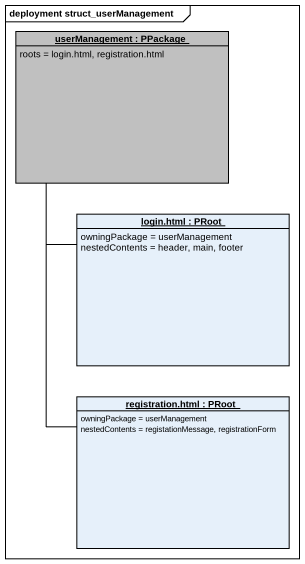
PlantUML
@startuml
mainframe deployment struct_userManagement
hide circle
hide empty members
object "userManagement : PPackage" as userManagement #C0C0C0 {
  roots = login.html, registration.html
}
object "login.html : PRoot" as login_html {
  owningPackage = userManagement
  nestedContents = header, main, footer
}
object "registration.html : PRoot" as registration_html {
  owningPackage = userManagement
  nestedContents = registationMessage, registrationForm
}
userManagement -- login_html
userManagement -- registration_html
@enduml
